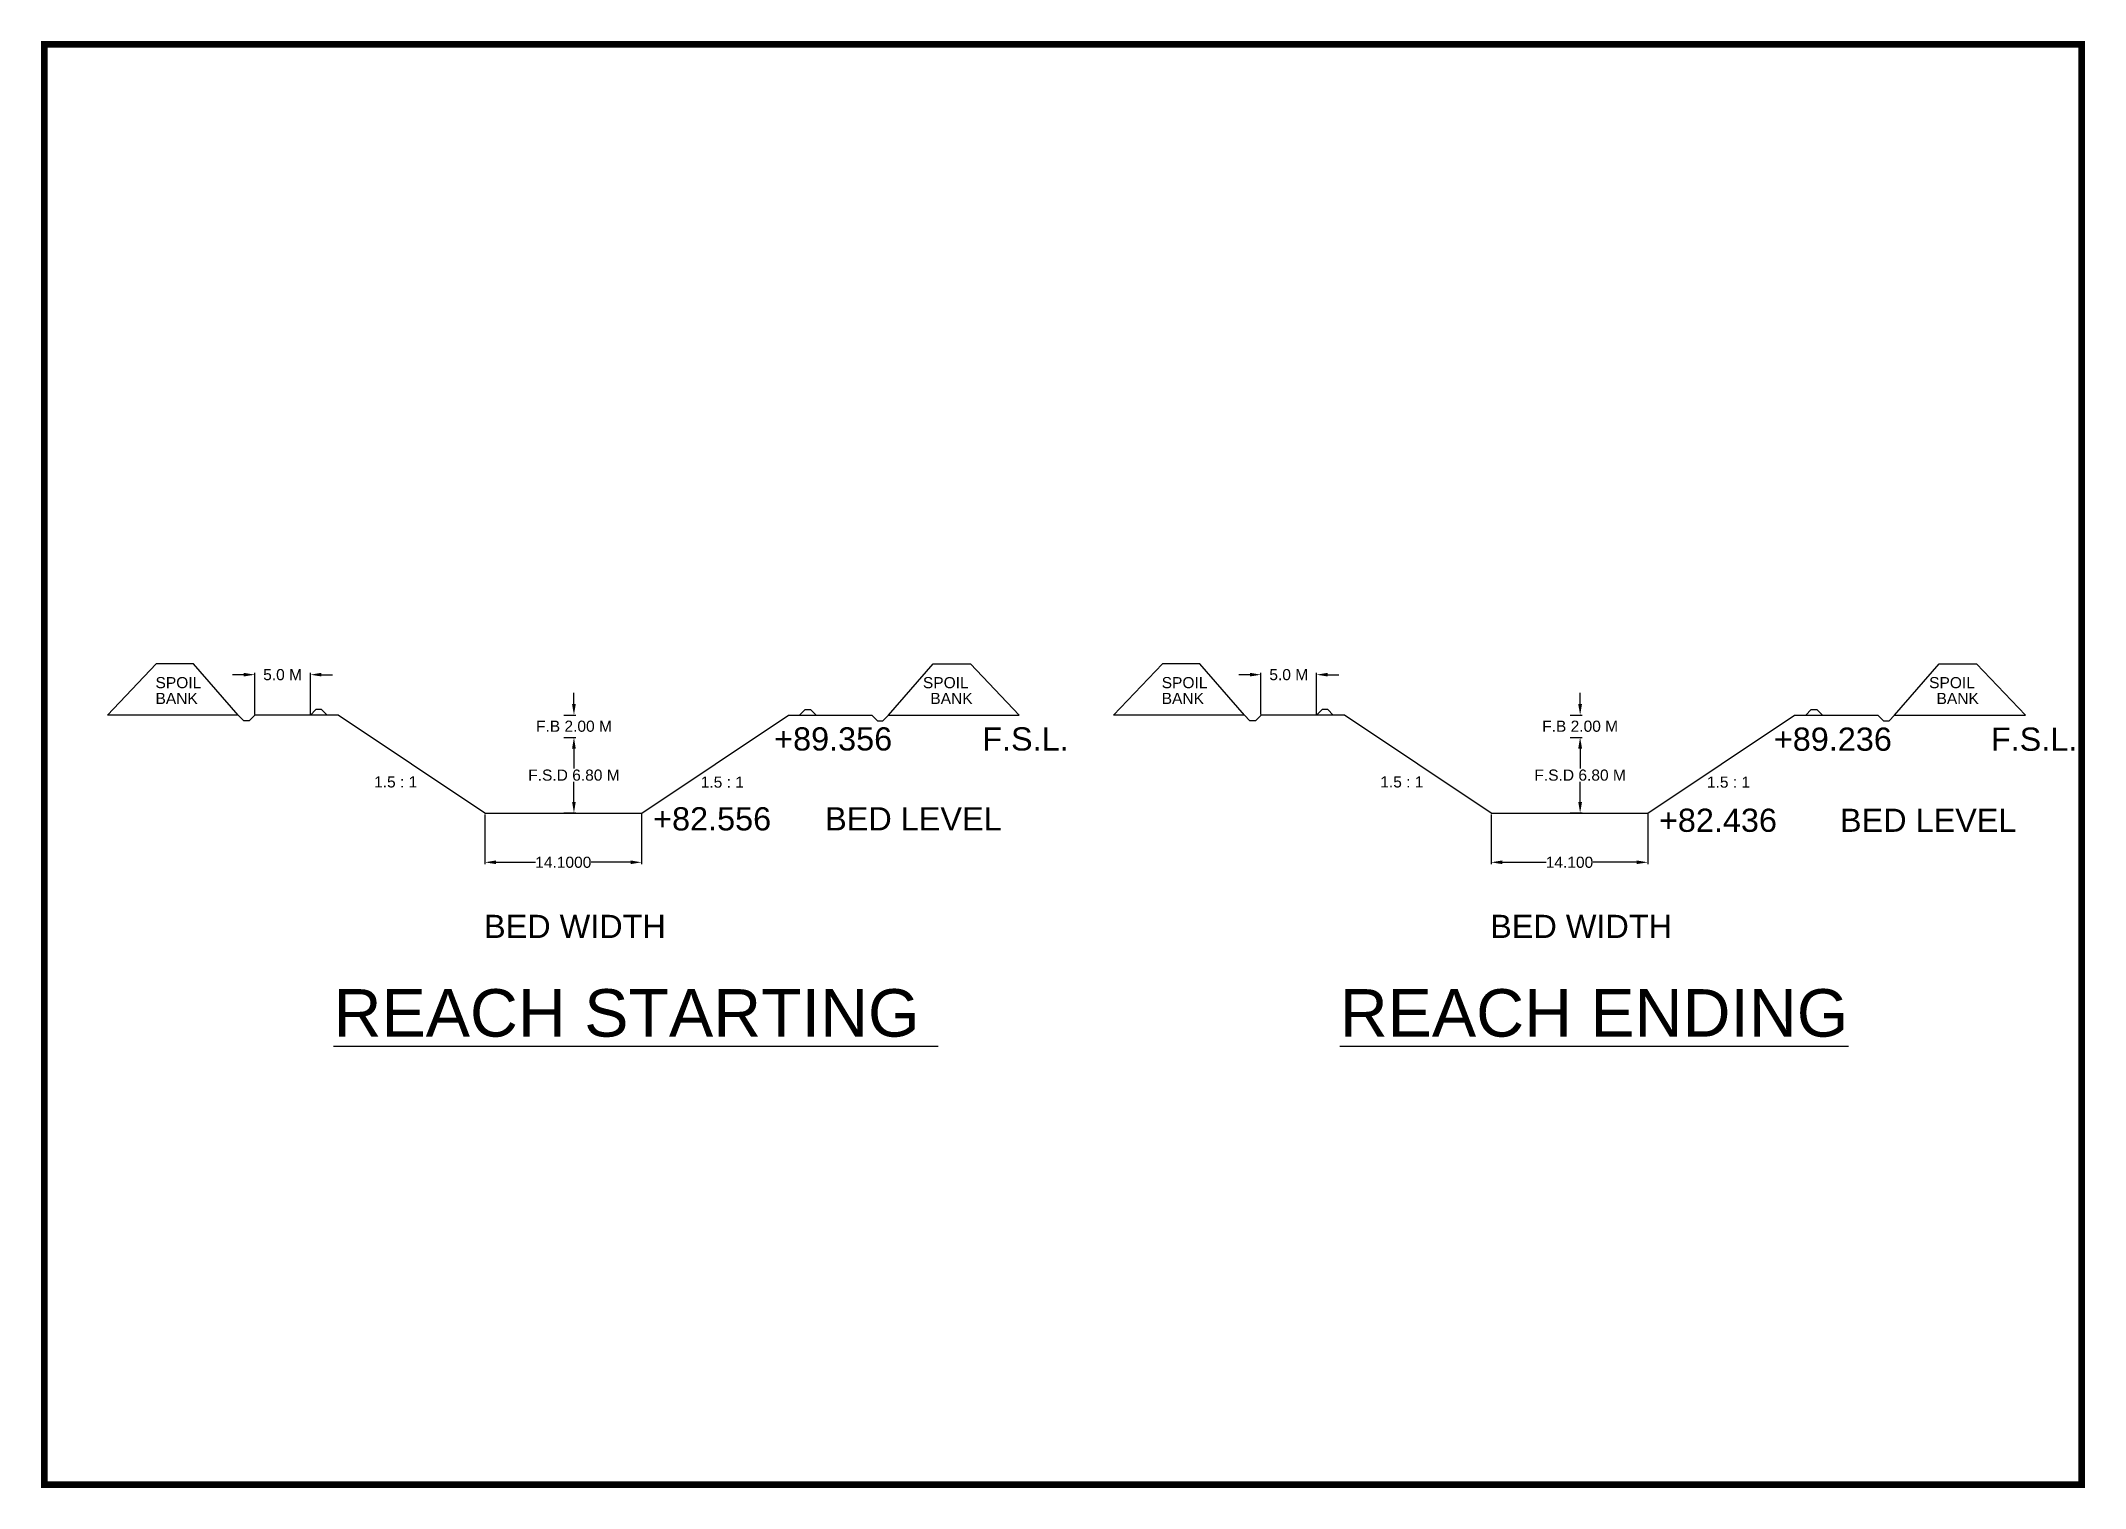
# Model space of a CAD drawing. Header units: inches. Extents: x 390 to 574, y 9 to 139.
import ezdxf

# ---------------------------------------------------------------- set-up
doc = ezdxf.new("R2010")
doc.units = ezdxf.units.IN
doc.header["$MEASUREMENT"] = 0
doc.layers.add('TEXT', color=5, linetype='Continuous')
doc.styles.get("Standard").update_dxf_attribs({"font": 'arial.ttf'})
doc.dimstyles.get("Standard").update_dxf_attribs({"dimtxt": 0.18, "dimasz": 0.18, "dimexe": 0.18, "dimexo": 0.0625, "dimgap": 0.09, "dimtad": 0, "dimtih": 1, "dimtoh": 1, "dimdec": 4, "dimzin": 0, "dimdsep": 46, "dimtxsty": 'Standard', "dimcen": 0.09, "dimadec": 0, "dimazin": 0, "dimtfac": 1, "dimtdec": 4, "dimtofl": 0, "dimtmove": 0, "dimatfit": 3, "dimfxl": 0, "dimtolj": 1, "dimtzin": 0, "dimarcsym": 0})

# ---------------------------------------------------------------- blocks, each defined once
blk = doc.blocks.new('*D11')
at = {"color": 0, "lineweight": -2}
for p, q in [((429.99, 69.28), (429.99, 64.79)), ((444.09, 69.35), (444.09, 64.79)), ((430.99, 64.97), (434.54, 64.97)), ((443.09, 64.97), (439.55, 64.97))]:
    blk.add_line(p, q, dxfattribs=at)
at = {"color": 0}
for points in [[(430.99, 65.14), (430.99, 64.81), (429.99, 64.97)], [(443.09, 65.14), (443.09, 64.81), (444.09, 64.97)]]:
    blk.add_solid(points, dxfattribs=at)
at = {"layer": 'Defpoints', "color": 0}
for p in [(429.99, 69.35), (444.09, 69.41), (444.09, 64.97)]:
    blk.add_point(p, dxfattribs=at)
at = {"color": 0, "insert": (437.04, 64.97), "char_height": 1, "attachment_point": 5}
blk.add_mtext('\\A1;14.1000', dxfattribs=at)
blk = doc.blocks.new('*D15')
at = {"color": 0, "lineweight": -2}
for p, q in [((437.1, 76.21), (438.18, 76.21)), ((438, 75.21), (438, 73.41)), ((438, 70.41), (438, 72.2)), ((437.1, 69.41), (438.18, 69.41))]:
    blk.add_line(p, q, dxfattribs=at)
at = {"color": 0}
for points in [[(437.83, 75.21), (438.16, 75.21), (438, 76.21)], [(437.83, 70.41), (438.16, 70.41), (438, 69.41)]]:
    blk.add_solid(points, dxfattribs=at)
at = {"layer": 'Defpoints', "color": 0}
for p in [(437.04, 76.21), (438, 76.21), (437.04, 69.41)]:
    blk.add_point(p, dxfattribs=at)
at = {"color": 0, "insert": (438, 72.81), "char_height": 1, "attachment_point": 5}
blk.add_mtext('\\A1;F.S.D 6.80 M', dxfattribs=at)
blk = doc.blocks.new('*D12')
at = {"color": 0, "lineweight": -2}
for p, q in [((438, 79.21), (438, 80.21)), ((437.1, 78.21), (438.18, 78.21)), ((437.17, 76.21), (438.18, 76.21)), ((438, 75.21), (438, 74.21))]:
    blk.add_line(p, q, dxfattribs=at)
at = {"color": 0}
for points in [[(437.83, 79.21), (438.16, 79.21), (438, 78.21)], [(437.83, 75.21), (438.16, 75.21), (438, 76.21)]]:
    blk.add_solid(points, dxfattribs=at)
at = {"layer": 'Defpoints', "color": 0}
for p in [(437.04, 78.21), (438, 78.21), (437.1, 76.21)]:
    blk.add_point(p, dxfattribs=at)
at = {"color": 0, "insert": (438, 77.21), "char_height": 1, "attachment_point": 5}
blk.add_mtext('\\A1;F.B 2.00 M', dxfattribs=at)
blk = doc.blocks.new('*D16')
at = {"color": 0, "lineweight": -2}
for p, q in [((408.29, 81.85), (407.29, 81.85)), ((409.29, 78.27), (409.29, 82.03)), ((414.29, 78.27), (414.29, 82.03)), ((415.29, 81.85), (416.29, 81.85))]:
    blk.add_line(p, q, dxfattribs=at)
at = {"color": 0}
for points in [[(408.29, 82.02), (408.29, 81.69), (409.29, 81.85)], [(415.29, 82.02), (415.29, 81.69), (414.29, 81.85)]]:
    blk.add_solid(points, dxfattribs=at)
at = {"layer": 'Defpoints', "color": 0}
for p in [(414.29, 81.85), (409.29, 78.21), (414.29, 78.21)]:
    blk.add_point(p, dxfattribs=at)
at = {"color": 0, "insert": (411.79, 81.85), "char_height": 1, "attachment_point": 5}
blk.add_mtext('\\A1;5.0 M', dxfattribs=at)
blk = doc.blocks.new('*D13')
at = {"color": 0, "lineweight": -2}
for p, q in [((520.5, 69.28), (520.5, 64.79)), ((534.6, 69.35), (534.6, 64.79)), ((521.5, 64.97), (525.44, 64.97)), ((533.6, 64.97), (529.67, 64.97))]:
    blk.add_line(p, q, dxfattribs=at)
at = {"color": 0}
for points in [[(521.5, 65.14), (521.5, 64.81), (520.5, 64.97)], [(533.6, 65.14), (533.6, 64.81), (534.6, 64.97)]]:
    blk.add_solid(points, dxfattribs=at)
at = {"layer": 'Defpoints', "color": 0}
for p in [(520.5, 69.35), (534.6, 69.41), (534.6, 64.97)]:
    blk.add_point(p, dxfattribs=at)
at = {"color": 0, "insert": (527.55, 64.97), "char_height": 1, "attachment_point": 5}
blk.add_mtext('\\A1;14.100', dxfattribs=at)
blk = doc.blocks.new('*D17')
at = {"color": 0, "lineweight": -2}
for p, q in [((527.62, 76.21), (528.69, 76.21)), ((528.51, 75.21), (528.51, 73.41)), ((528.51, 70.41), (528.51, 72.2)), ((527.62, 69.41), (528.69, 69.41))]:
    blk.add_line(p, q, dxfattribs=at)
at = {"color": 0}
for points in [[(528.34, 75.21), (528.68, 75.21), (528.51, 76.21)], [(528.34, 70.41), (528.68, 70.41), (528.51, 69.41)]]:
    blk.add_solid(points, dxfattribs=at)
at = {"layer": 'Defpoints', "color": 0}
for p in [(527.55, 76.21), (528.51, 76.21), (527.55, 69.41)]:
    blk.add_point(p, dxfattribs=at)
at = {"color": 0, "insert": (528.51, 72.81), "char_height": 1, "attachment_point": 5}
blk.add_mtext('\\A1;F.S.D 6.80 M', dxfattribs=at)
blk = doc.blocks.new('*D14')
at = {"color": 0, "lineweight": -2}
for p, q in [((528.51, 79.21), (528.51, 80.21)), ((527.62, 78.21), (528.69, 78.21)), ((527.68, 76.21), (528.69, 76.21)), ((528.51, 75.21), (528.51, 74.21))]:
    blk.add_line(p, q, dxfattribs=at)
at = {"color": 0}
for points in [[(528.34, 79.21), (528.68, 79.21), (528.51, 78.21)], [(528.34, 75.21), (528.68, 75.21), (528.51, 76.21)]]:
    blk.add_solid(points, dxfattribs=at)
at = {"layer": 'Defpoints', "color": 0}
for p in [(527.55, 78.21), (528.51, 78.21), (527.62, 76.21)]:
    blk.add_point(p, dxfattribs=at)
at = {"color": 0, "insert": (528.51, 77.21), "char_height": 1, "attachment_point": 5}
blk.add_mtext('\\A1;F.B 2.00 M', dxfattribs=at)
blk = doc.blocks.new('*D18')
at = {"color": 0, "lineweight": -2}
for p, q in [((498.8, 81.85), (497.8, 81.85)), ((499.8, 78.27), (499.8, 82.03)), ((504.8, 78.27), (504.8, 82.03)), ((505.8, 81.85), (506.8, 81.85))]:
    blk.add_line(p, q, dxfattribs=at)
at = {"color": 0}
for points in [[(498.8, 82.02), (498.8, 81.69), (499.8, 81.85)], [(505.8, 82.02), (505.8, 81.69), (504.8, 81.85)]]:
    blk.add_solid(points, dxfattribs=at)
at = {"layer": 'Defpoints', "color": 0}
for p in [(504.8, 81.85), (499.8, 78.21), (504.8, 78.21)]:
    blk.add_point(p, dxfattribs=at)
at = {"color": 0, "insert": (502.3, 81.85), "char_height": 1, "attachment_point": 5}
blk.add_mtext('\\A1;5.0 M', dxfattribs=at)

msp = doc.modelspace()

# ---------------------------------------------------------------- linework, layer by layer
at = {"color": 106}
for p, q in [((400.42631, 82.81765), (396.02568, 78.20769)), ((403.7748, 82.81765), (400.42631, 82.81765)), ((407.79164, 78.20769), (403.7748, 82.81765)), ((466.29164, 78.20769), (470.30848, 82.81765)), ((470.30848, 82.81765), (473.65698, 82.81765)), ((473.65698, 82.81765), (478.05761, 78.20769)), ((490.9384, 82.81765), (486.53777, 78.20769)), ((494.2869, 82.81765), (490.9384, 82.81765)), ((498.30373, 78.20769), (494.2869, 82.81765)), ((556.80373, 78.20769), (560.82057, 82.81765)), ((560.82057, 82.81765), (564.16907, 82.81765)), ((564.16907, 82.81765), (568.5697, 78.20769)), ((407.79164, 78.20769), (396.02568, 78.20769)), ((408.29164, 77.70769), (407.79164, 78.20769)), ((408.79164, 77.70769), (408.29164, 77.70769)), ((408.79164, 77.70769), (409.29164, 78.20769)), ((416.79164, 78.20769), (409.29164, 78.20769)), ((414.79164, 78.70769), (414.29164, 78.20769)), ((415.29164, 78.70769), (414.79164, 78.70769)), ((415.29164, 78.70769), (415.79164, 78.20769)), ((429.99164, 69.40769), (416.79164, 78.20769)), ((444.09164, 69.40769), (457.29164, 78.20769)), ((457.29164, 78.20769), (464.79164, 78.20769)), ((458.79164, 78.70769), (458.29164, 78.20769)), ((458.79164, 78.70769), (459.29164, 78.70769)), ((459.29164, 78.70769), (459.79164, 78.20769)), ((465.29164, 77.70769), (464.79164, 78.20769)), ((465.29164, 77.70769), (465.79164, 77.70769)), ((465.79164, 77.70769), (466.29164, 78.20769)), ((466.29164, 78.20769), (478.05761, 78.20769)), ((498.30373, 78.20769), (486.53777, 78.20769)), ((498.80373, 77.70769), (498.30373, 78.20769)), ((499.30373, 77.70769), (498.80373, 77.70769)), ((499.30373, 77.70769), (499.80373, 78.20769)), ((507.30373, 78.20769), (499.80373, 78.20769)), ((505.30373, 78.70769), (504.80373, 78.20769)), ((505.80373, 78.70769), (505.30373, 78.70769)), ((505.80373, 78.70769), (506.30373, 78.20769)), ((520.50373, 69.40769), (507.30373, 78.20769)), ((534.60373, 69.40769), (547.80373, 78.20769)), ((547.80373, 78.20769), (555.30373, 78.20769)), ((549.30373, 78.70769), (548.80373, 78.20769)), ((549.30373, 78.70769), (549.80373, 78.70769)), ((549.80373, 78.70769), (550.30373, 78.20769)), ((555.80373, 77.70769), (555.30373, 78.20769)), ((555.80373, 77.70769), (556.30373, 77.70769)), ((556.30373, 77.70769), (556.80373, 78.20769)), ((556.80373, 78.20769), (568.5697, 78.20769)), ((429.99164, 69.40769), (444.09164, 69.40769)), ((520.50373, 69.40769), (534.60373, 69.40769))]:
    msp.add_line(p, q, dxfattribs=at)
at = {"layer": 'TEXT', "lineweight": 25, "ltscale": 0.2, "const_width": 0.61707}
msp.add_lwpolyline([(390.35611, 138.56387), (573.6271, 138.56387), (573.6271, 8.97832), (390.35611, 8.97832)], close=True, dxfattribs=at)

# ---------------------------------------------------------------- texts
at = {"color": 106}
for s, p in [('SPOIL', (400.35868, 80.63602)), ('SPOIL', (469.39128, 80.63602)), ('SPOIL', (490.87077, 80.63602)), ('SPOIL', (559.90337, 80.63602)), ('BANK', (400.35868, 79.21398)), ('BANK', (470.05795, 79.21398)), ('BANK', (490.87077, 79.21398)), ('BANK', (560.57004, 79.21398)), ('1.5 : 1', (420.01998, 71.70418)), ('1.5 : 1', (449.40412, 71.68574)), ('1.5 : 1', (510.53207, 71.70418)), ('1.5 : 1', (539.91621, 71.68574))]:
    msp.add_text(s, height=1, dxfattribs=at).set_placement(p)
at = {"layer": 'TEXT', "color": 106, "lineweight": 25, "ltscale": 0.2}
for s, height, p in [('+89.356          F.S.L.', 2.0864248, (456.00966, 75.03039)), ('+89.236           F.S.L.', 2.0864248, (545.93571, 75.00751)), ('+82.556      BED LEVEL', 2.0864248, (445.12145, 67.84214)), ('+82.436       BED LEVEL', 2.0864248, (535.59952, 67.7119)), ('BED WIDTH', 2.086425, (429.91096, 58.16271)), ('BED WIDTH', 2.086425, (520.42305, 58.16271)), ('%%UREACH STARTING ', 4.2719994, (416.37599, 49.28785)), ('%%UREACH ENDING', 4.2719994, (506.88809, 49.28785))]:
    msp.add_text(s, height=height, dxfattribs=at).set_placement(p)

# ---------------------------------------------------------------- dimensions: what is measured, and where the dimension line sits
at = {"color": 106}
for base, p1, p2, text, picture, middle in [((414.29164, 81.85237), (409.29164, 78.20769), (414.29164, 78.20769), '5.0 M', '*D16', (411.79164, 81.85237)), ((504.80373, 81.85237), (499.80373, 78.20769), (504.80373, 78.20769), '5.0 M', '*D18', (502.30373, 81.85237)), ((444.09164, 64.97445), (429.99164, 69.34519), (444.09164, 69.40769), '14.1000', '*D11', (437.04164, 64.97445)), ((534.60373, 64.97445), (520.50373, 69.34519), (534.60373, 69.40769), '14.100', '*D13', (527.55373, 64.97445))]:
    dim = msp.add_linear_dim(base=base, p1=p1, p2=p2, text=text, dimstyle='Standard', override={"dimtxt": 1, "dimasz": 1}, dxfattribs=at)
    dim.commit()
    dim.dimension.update_dxf_attribs({"geometry": picture, "text_midpoint": middle})
for base, p1, p2, text, picture, middle in [((437.99772, 78.20769), (437.10414, 76.20769), (437.04164, 78.20769), 'F.B 2.00 M', '*D12', (437.99772, 77.20769)), ((528.50982, 78.20769), (527.61623, 76.20769), (527.55373, 78.20769), 'F.B 2.00 M', '*D14', (528.50982, 77.20769)), ((437.99772, 76.20769), (437.04164, 69.40769), (437.04164, 76.20769), 'F.S.D 6.80 M', '*D15', (437.99772, 72.80769)), ((528.50982, 76.20769), (527.55373, 69.40769), (527.55373, 76.20769), 'F.S.D 6.80 M', '*D17', (528.50982, 72.80769))]:
    dim = msp.add_linear_dim(base=base, p1=p1, p2=p2, angle=90, text=text, dimstyle='Standard', override={"dimtxt": 1, "dimasz": 1}, dxfattribs=at)
    dim.commit()
    dim.dimension.update_dxf_attribs({"geometry": picture, "text_midpoint": middle})

doc.saveas('drawing.dxf')
